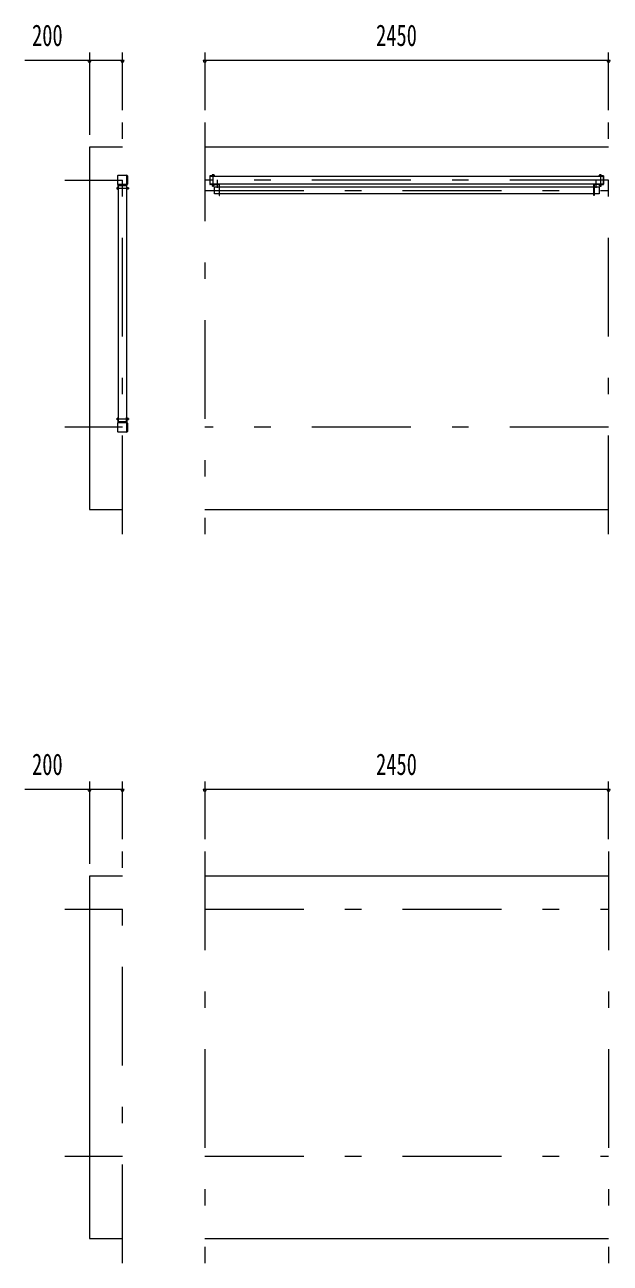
# Model space of a CAD drawing. Units: millimetres, scale not verified. Extents: x -22148 to 22152, y -10500 to 10500.
# Drawn here: x -17333 to -13781, y -7705 to -187 of the extents above; entities that cross this region are included whole.
import ezdxf
from ezdxf.enums import TextEntityAlignment as Align

# ---------------------------------------------------------------- set-up
doc = ezdxf.new("R2010")
doc.units = ezdxf.units.MM
doc.header["$LTSCALE"] = 50
doc.linetypes.add('USER3', pattern=[24, 12, -5, 2, -5])
for name, color, linetype, lineweight in [('0-2_1-0BOLD', 7, 'Continuous', 18), ('0-3_1-2CENTER', 3, 'USER3', 18), ('0-5_1-5DIM', 3, 'Continuous', 18)]:
    doc.layers.add(name, color=color, linetype=linetype, lineweight=lineweight)
doc.styles.add('ＭＳ ゴシック', font='')
doc.styles.get('ＭＳ ゴシック').set_extended_font_data('MS Gothic')

msp = doc.modelspace()

# ---------------------------------------------------------------- linework, layer by layer
at = {"layer": '0-2_1-0BOLD'}
for p, q in [((-13790.69, -930.32), (-16240.69, -930.32)), ((-16770.7, -1104.92), (-16770.7, -1155.73)), ((-16768.39, -1155.73), (-16768.39, -1104.92)), ((-16766.1, -1100.32), (-16715.3, -1100.32)), ((-16715.29, -1102.62), (-16766.1, -1102.62)), ((-16712.99, -1155.73), (-16712.99, -1104.92)), ((-16710.69, -1104.92), (-16710.69, -1155.72)), ((-16210.69, -1105.42), (-16210.69, -1155.23)), ((-16182.29, -1103.82), (-16209.09, -1103.82)), ((-16193.58, -1102.22), (-16193.58, -1098.73)), ((-16187.8, -1098.73), (-16187.8, -1102.22)), ((-16180.69, -1105.82), (-16180.69, -1105.42)), ((-13850.69, -1105.82), (-13850.69, -1105.42)), ((-13822.29, -1103.82), (-13849.09, -1103.82)), ((-13849.09, -1105.42), (-13822.29, -1105.42)), ((-13849.09, -1105.42), (-13849.09, -1105.82)), ((-13843.58, -1102.22), (-13843.58, -1098.73)), ((-13837.8, -1098.73), (-13837.8, -1102.22)), ((-13820.69, -1155.23), (-13820.69, -1105.42)), ((-16768.79, -1177.44), (-16772.29, -1177.44)), ((-16772.29, -1183.21), (-16768.79, -1183.21)), ((-16768.79, -1174.08), (-16767.19, -1174.08)), ((-16767.19, -1188.73), (-16767.19, -1161.93)), ((-16715.29, -1158.03), (-16766.1, -1158.03)), ((-16766.1, -1160.33), (-16715.3, -1160.33)), ((-16765.19, -1190.33), (-16765.59, -1190.33)), ((-16716.19, -1190.33), (-16715.79, -1190.33)), ((-16714.19, -1188.73), (-16714.19, -1161.93)), ((-16714.19, -1178.83), (-16712.69, -1180.33)), ((-16714.19, -1180.33), (-16712.69, -1181.83)), ((-16712.69, -1186.43), (-16714.19, -1186.43)), ((-16708.2, -1177.44), (-16712.69, -1177.44)), ((-16712.69, -1183.21), (-16708.2, -1183.21)), ((-16707.69, -1183.33), (-16704.79, -1183.33)), ((-16704.79, -1177.33), (-16704.79, -1183.33)), ((-16182.29, -1156.82), (-16209.09, -1156.82)), ((-16193.58, -1162.82), (-16193.58, -1158.33)), ((-16192.19, -1156.83), (-16190.69, -1158.33)), ((-16190.69, -1156.83), (-16189.19, -1158.33)), ((-16188.69, -1167.23), (-16187.69, -1166.23)), ((-16187.8, -1158.33), (-16187.8, -1162.82)), ((-16187.69, -1163.33), (-16187.69, -1166.23)), ((-16184.59, -1158.33), (-16184.59, -1156.83)), ((-16180.69, -1154.82), (-16180.69, -1155.22)), ((-16150.69, -1171.42), (-13880.69, -1171.42)), ((-13850.69, -1154.82), (-13850.69, -1155.22)), ((-13849.09, -1156.82), (-13822.29, -1156.82)), ((-13843.69, -1166.23), (-13843.69, -1163.33)), ((-13843.58, -1162.82), (-13843.58, -1158.33)), ((-13842.19, -1158.33), (-13840.69, -1156.83)), ((-13840.69, -1158.33), (-13839.19, -1156.83)), ((-13837.8, -1158.33), (-13837.8, -1162.82)), ((-13880.69, -1214.12), (-16150.69, -1214.12)), ((-16772.29, -2577.44), (-16768.79, -2577.44)), ((-16768.79, -2583.21), (-16772.29, -2583.21)), ((-16770.7, -2604.92), (-16770.7, -2655.73)), ((-16768.79, -2574.07), (-16767.19, -2574.07)), ((-16768.39, -2655.73), (-16768.39, -2604.92)), ((-16767.19, -2571.92), (-16767.19, -2598.72)), ((-16715.3, -2600.32), (-16766.1, -2600.32)), ((-16766.1, -2602.62), (-16715.29, -2602.62)), ((-16765.19, -2570.32), (-16765.59, -2570.32)), ((-16716.19, -2570.32), (-16715.79, -2570.32)), ((-16714.19, -2571.92), (-16714.19, -2598.72)), ((-16712.69, -2578.82), (-16714.19, -2580.32)), ((-16712.69, -2580.32), (-16714.19, -2581.82)), ((-16712.99, -2655.73), (-16712.99, -2604.92)), ((-16708.2, -2577.44), (-16712.69, -2577.44)), ((-16712.69, -2583.21), (-16708.2, -2583.21)), ((-16710.7, -2604.92), (-16710.7, -2655.73)), ((-16704.79, -2577.32), (-16707.69, -2577.32)), ((-16766.1, -2658.03), (-16715.29, -2658.03)), ((-16715.3, -2660.33), (-16766.1, -2660.33)), ((-16240.69, -3130.32), (-13790.69, -3130.32)), ((-13790.69, -5355.33), (-16240.69, -5355.33)), ((-16240.69, -7555.32), (-13790.69, -7555.32))]:
    msp.add_line(p, q, dxfattribs=at)
for points in [[(-16740.69, -930.32), (-16940.69, -930.32), (-16940.69, -3130.32), (-16740.69, -3130.32)], [(-16209.09, -1155.23), (-16209.09, -1105.42), (-16182.29, -1105.42), (-16182.29, -1105.82)], [(-16196.94, -1103.83), (-16196.94, -1102.22), (-16184.44, -1102.22), (-16184.44, -1103.83)], [(-16184.91, -1102.22), (-16184.91, -1098.73), (-16185.79, -1098.22), (-16195.59, -1098.22), (-16196.46, -1098.73), (-16196.46, -1102.22)], [(-13822.29, -1105.42), (-13822.29, -1155.23), (-13849.09, -1155.23), (-13849.09, -1154.82)], [(-13846.94, -1103.83), (-13846.94, -1102.22), (-13834.44, -1102.22), (-13834.44, -1103.83)], [(-13834.92, -1102.22), (-13834.92, -1098.73), (-13835.79, -1098.22), (-13845.59, -1098.22), (-13846.47, -1098.73), (-13846.47, -1102.22)], [(-16768.79, -1186.1), (-16772.29, -1186.1), (-16772.79, -1185.23), (-16772.79, -1175.43), (-16772.29, -1174.55), (-16768.79, -1174.55)], [(-16768.79, -1174.08), (-16768.79, -1186.58), (-16767.19, -1186.58)], [(-16715.79, -1161.93), (-16765.59, -1161.93), (-16765.59, -1188.73), (-16765.19, -1188.73)], [(-16715.79, -1161.93), (-16715.79, -1188.73), (-16716.19, -1188.73)], [(-16712.69, -1186.43), (-16712.69, -1174.23), (-16714.19, -1174.23)], [(-16712.69, -1174.55), (-16708.2, -1174.55), (-16707.69, -1175.43), (-16707.69, -1185.23)], [(-16707.69, -1185.23), (-16708.2, -1186.1), (-16712.69, -1186.1)], [(-16703.79, -1178.33), (-16704.79, -1177.33), (-16707.69, -1177.33)], [(-16704.79, -1183.33), (-16703.79, -1182.33), (-16703.79, -1178.33)], [(-16209.09, -1155.23), (-16182.29, -1155.23), (-16182.29, -1154.82)], [(-16184.59, -1158.33), (-16196.79, -1158.33), (-16196.79, -1156.83)], [(-16196.46, -1158.33), (-16196.46, -1162.82), (-16195.59, -1163.33), (-16185.79, -1163.33), (-16184.91, -1162.82), (-16184.91, -1158.33)], [(-16187.69, -1166.23), (-16193.69, -1166.23), (-16193.69, -1163.33)], [(-16188.69, -1167.23), (-16192.69, -1167.23), (-16193.69, -1166.23)], [(-16153.89, -1214.12), (-16182.74, -1214.12), (-16182.74, -1171.42), (-16153.89, -1171.42)], [(-16177.49, -1156.82), (-16153.89, -1156.82), (-16153.89, -1224.63), (-16150.69, -1224.63), (-16150.69, -1156.82)], [(-13853.89, -1156.82), (-13877.49, -1156.82), (-13877.49, -1224.63), (-13880.69, -1224.63), (-13880.69, -1156.82)], [(-13877.49, -1171.42), (-13848.64, -1171.42), (-13848.64, -1214.12), (-13877.49, -1214.12)], [(-13834.59, -1156.83), (-13834.59, -1158.33), (-13846.79, -1158.33), (-13846.79, -1156.83)], [(-13846.47, -1158.33), (-13846.47, -1162.82), (-13845.59, -1163.33), (-13835.79, -1163.33), (-13834.92, -1162.82), (-13834.92, -1158.33)], [(-13837.69, -1163.33), (-13837.69, -1166.23), (-13838.69, -1167.23), (-13842.69, -1167.23), (-13843.69, -1166.23), (-13837.69, -1166.23)], [(-16772.79, -2585.22), (-16772.79, -2575.42), (-16772.29, -2574.55), (-16768.79, -2574.55)], [(-16768.79, -2586.1), (-16772.29, -2586.1), (-16772.79, -2585.22)], [(-16768.79, -2574.07), (-16768.79, -2586.57), (-16767.19, -2586.57)], [(-16765.59, -2598.72), (-16715.79, -2598.72), (-16715.79, -2571.92), (-16716.19, -2571.92)], [(-16765.59, -2598.72), (-16765.59, -2571.92), (-16765.19, -2571.92)], [(-16714.19, -2586.42), (-16712.69, -2586.42), (-16712.69, -2574.22), (-16714.19, -2574.22)], [(-16712.69, -2574.55), (-16708.2, -2574.55), (-16707.69, -2575.42), (-16707.69, -2585.22), (-16708.2, -2586.1), (-16712.69, -2586.1)], [(-16707.69, -2583.32), (-16704.79, -2583.32), (-16704.79, -2577.32), (-16703.79, -2578.32), (-16703.79, -2582.32), (-16704.79, -2583.32)], [(-16740.69, -5355.33), (-16940.69, -5355.33), (-16940.69, -7555.32), (-16740.69, -7555.32)]]:
    msp.add_lwpolyline(points, dxfattribs=at)
for points in [[(-16208.69, -1105.82), (-13822.69, -1105.82), (-13822.69, -1154.82), (-16208.69, -1154.82)], [(-16765.19, -1162.33), (-16716.19, -1162.33), (-16716.19, -2598.32), (-16765.19, -2598.32)]]:
    msp.add_lwpolyline(points, close=True, dxfattribs=at)
for centre, radius, start, end in [((-16766.1, -1104.92), 4.6, 90, 180), ((-16766.1, -1104.92), 2.3, 90, 180), ((-16715.3, -1104.92), 4.6, 0, 90), ((-16715.29, -1104.92), 2.3, 0, 90), ((-16209.09, -1105.42), 1.6, 90, 180), ((-16195.02, -1100.54), 2.32, 51.45377, 90), ((-16190.69, -1106.74), 8.51, 70.16867, 109.82912), ((-16186.36, -1100.54), 2.32, 90, 128.53143), ((-16182.29, -1105.42), 1.6, 0, 90), ((-13849.09, -1105.42), 1.6, 90, 180), ((-13845.02, -1100.54), 2.32, 51.46857, 90), ((-13840.69, -1106.74), 8.51, 70.17088, 109.83133), ((-13836.36, -1100.54), 2.32, 90, 128.54623), ((-13822.29, -1105.42), 1.6, 0, 90), ((-16770.47, -1176), 2.32, 180, 218.54623), ((-16764.28, -1180.33), 8.51, 160.17088, 199.83133), ((-16770.47, -1184.66), 2.32, 141.46857, 180), ((-16766.1, -1155.73), 4.6, 180, 270), ((-16766.1, -1155.73), 2.3, 180, 270), ((-16765.59, -1161.93), 1.6, 90, 180), ((-16765.59, -1188.73), 1.6, 180, 270), ((-16715.79, -1161.93), 1.6, 0, 90), ((-16715.79, -1188.73), 1.6, 270, 0), ((-16715.3, -1155.73), 4.6, 270, 0), ((-16715.29, -1155.73), 2.3, 270, 0), ((-16710.01, -1176), 2.32, 321.45377, 0), ((-16710.01, -1184.66), 2.32, 0, 38.53143), ((-16716.2, -1180.33), 8.51, 340.16867, 19.82912), ((-16209.09, -1155.23), 1.6, 180, 270), ((-16195.02, -1161.01), 2.32, 270, 308.54623), ((-16190.69, -1154.82), 8.51, 250.17088, 289.83133), ((-16186.36, -1161.01), 2.32, 231.46857, 270), ((-16182.29, -1155.22), 1.6, 270, 0), ((-16177.49, -1153.62), 3.2, 202.02827, 270), ((-16153.89, -1156.82), 3.2, 0, 38.68428), ((-13877.49, -1156.82), 3.2, 141.31572, 180), ((-13853.89, -1153.62), 3.2, 270, 337.97173), ((-13849.09, -1155.22), 1.6, 180, 270), ((-13845.02, -1161.01), 2.32, 270, 308.53143), ((-13840.69, -1154.82), 8.51, 250.16867, 289.82912), ((-13836.36, -1161.01), 2.32, 231.45377, 270), ((-13822.29, -1155.23), 1.6, 270, 0), ((-16770.47, -2575.99), 2.32, 180, 218.53143), ((-16764.28, -2580.32), 8.51, 160.16867, 199.82912), ((-16770.47, -2584.65), 2.32, 141.45377, 180), ((-16766.1, -2604.92), 4.6, 90, 180), ((-16766.1, -2604.92), 2.3, 90, 180), ((-16765.59, -2571.92), 1.6, 90, 180), ((-16765.59, -2598.72), 1.6, 180, 270), ((-16715.79, -2571.92), 1.6, 0, 90), ((-16715.79, -2598.72), 1.6, 270, 0), ((-16715.3, -2604.92), 4.6, 0, 90), ((-16715.29, -2604.92), 2.3, 0, 90), ((-16710.01, -2575.99), 2.32, 321.46857, 360), ((-16710.01, -2584.65), 2.32, 0, 38.54623), ((-16716.2, -2580.32), 8.51, 340.17088, 19.83133), ((-16766.1, -2655.73), 4.6, 180, 270), ((-16766.1, -2655.73), 2.3, 180, 270), ((-16715.3, -2655.73), 4.6, 270, 0), ((-16715.29, -2655.73), 2.3, 270, 0)]:
    msp.add_arc(centre, radius, start, end, dxfattribs=at)
at = {"layer": '0-3_1-2CENTER'}
for p, q in [((-16740.69, -3280.32), (-16740.69, -780.33)), ((-16240.69, -780.33), (-16240.69, -3280.32)), ((-13790.69, -3280.32), (-13790.69, -780.33)), ((-16190.69, -1171.39), (-16190.69, -1094.54)), ((-13840.69, -1094.54), (-13840.69, -1171.39)), ((-17090.69, -1130.32), (-16740.69, -1130.32)), ((-16776.47, -1180.33), (-16699.62, -1180.33)), ((-13790.69, -1130.32), (-16240.69, -1130.32)), ((-16240.69, -1192.77), (-13790.69, -1192.77)), ((-16165.69, -1129.62), (-16165.69, -1176.42)), ((-13865.69, -1176.42), (-13865.69, -1129.62)), ((-16740.69, -2630.32), (-17090.69, -2630.32)), ((-16776.47, -2580.32), (-16699.62, -2580.32)), ((-13790.69, -2630.32), (-16240.69, -2630.32)), ((-16740.69, -7705.32), (-16740.69, -5205.33)), ((-16240.69, -5205.33), (-16240.69, -7705.32)), ((-13790.69, -5205.33), (-13790.69, -7705.32)), ((-17090.69, -5555.33), (-16740.69, -5555.33)), ((-16240.69, -5555.33), (-13790.69, -5555.33)), ((-17090.69, -7055.32), (-16740.69, -7055.32)), ((-16240.69, -7055.32), (-13790.69, -7055.32))]:
    msp.add_line(p, q, dxfattribs=at)
at = {"layer": '0-5_1-5DIM'}
for p, q in [((-16940.7, -355.32), (-16940.7, -855.32)), ((-16740.69, -705.32), (-16740.69, -355.32)), ((-16240.69, -355.32), (-16240.69, -705.32)), ((-13790.69, -705.32), (-13790.69, -355.32)), ((-16740.69, -405.32), (-17333.2, -405.32)), ((-16930.7, -405.32), (-16950.7, -405.32)), ((-16730.69, -405.32), (-16750.69, -405.32)), ((-16230.69, -405.32), (-16250.69, -405.32)), ((-13790.69, -405.32), (-16240.69, -405.32)), ((-13780.69, -405.32), (-13800.69, -405.32)), ((-16940.7, -4780.33), (-16940.7, -5280.33)), ((-16740.69, -5130.32), (-16740.69, -4780.33)), ((-16240.69, -4780.33), (-16240.69, -5130.32)), ((-13790.69, -5130.32), (-13790.69, -4780.33)), ((-16740.69, -4830.33), (-17333.2, -4830.33)), ((-16930.7, -4830.33), (-16950.7, -4830.33)), ((-16730.69, -4830.33), (-16750.69, -4830.33)), ((-16230.69, -4830.33), (-16250.69, -4830.33)), ((-13790.69, -4830.33), (-16240.69, -4830.33)), ((-13780.69, -4830.33), (-13800.69, -4830.33))]:
    msp.add_line(p, q, dxfattribs=at)
for centre in [(-16940.7, -405.32), (-16740.69, -405.32), (-16240.69, -405.32), (-13790.69, -405.32), (-16940.7, -4830.33), (-16740.69, -4830.33), (-16240.69, -4830.33), (-13790.69, -4830.33)]:
    msp.add_arc(centre, 10, 180, 0, dxfattribs=at)

# ---------------------------------------------------------------- texts
at = {"layer": '0-5_1-5DIM', "color": 7, "style": 'ＭＳ ゴシック', "width": 0.7}
for s, p in [('200', (-17289.21, -355.32)), ('2450', (-15201.7, -355.32)), ('200', (-17289.21, -4780.33)), ('2450', (-15201.7, -4780.33))]:
    msp.add_text(s, height=130.2, dxfattribs=at).set_placement(p, align=Align.BOTTOM_LEFT)

doc.saveas('drawing.dxf')
